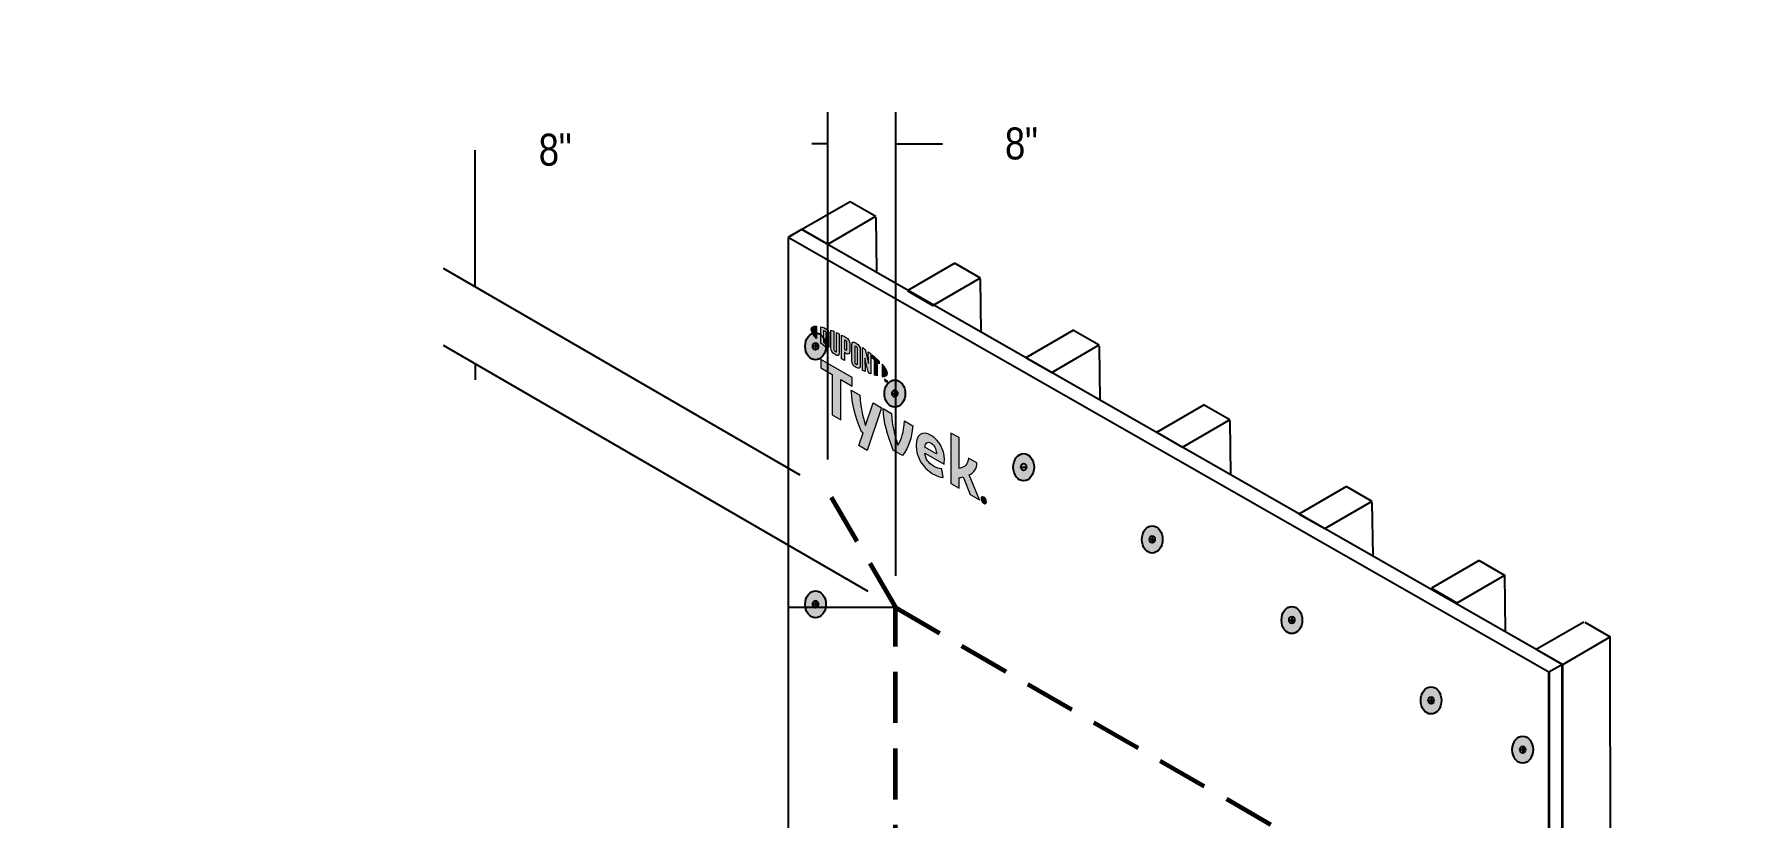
# Model space of a CAD drawing. Header units: inches. Extents: x -17.6 to 82.3, y -15.1 to 23.2.
# Drawn here: x -4.61 to 3.72, y 2.09 to 5.93 of the extents above; entities that cross this region are included whole.
import ezdxf

# ---------------------------------------------------------------- set-up
doc = ezdxf.new("R2010")
doc.units = ezdxf.units.IN
doc.header["$MEASUREMENT"] = 0
doc.linetypes.add('AI-Linetype-4', pattern=[0.375, 0.25, -0.125])
doc.linetypes.add('AI-Linetype-6', pattern=[0.375, 0.25, -0.125])
for name, color, linetype, lineweight in [('.ATI-TEXT', 7, 'Continuous', 0), ('G-ANNO-TTLB', 7, 'Continuous', 0), ('TYVEK', 7, 'Continuous', 0), ('X-REF - TRACED', 7, 'Continuous', 0)]:
    doc.layers.add(name, color=color, linetype=linetype, lineweight=lineweight)

# ---------------------------------------------------------------- blocks, each defined once
blk = doc.blocks.new('Block_77')
at = {"layer": 'X-REF - TRACED', "true_color": 0x848484, "transparency": 33554687}
h = blk.add_hatch(color=252, dxfattribs=at)
h.dxf.hatch_style = 2
edge = h.paths.add_edge_path()
edge.add_spline(control_points=[(-0.799, 4.4862), (-0.799, 4.4752), (-0.7897, 4.4595), (-0.7735, 4.4413), (-0.7735, 4.4413), (-0.7735, 4.5014), (-0.7735, 4.5014), (-0.7897, 4.502), (-0.799, 4.4971), (-0.799, 4.4862)], knot_values=[0, 0, 0, 0, 1, 1, 1, 2, 2, 2, 3, 3, 3, 3], degree=3, periodic=0)
h = blk.add_hatch(color=252, dxfattribs=at)
h.dxf.hatch_style = 2
edge = h.paths.add_edge_path()
edge.add_spline(control_points=[(-0.7247, 4.4188), (-0.7247, 4.4142), (-0.7271, 4.414), (-0.73, 4.4157), (-0.7322, 4.417), (-0.7357, 4.4199), (-0.7385, 4.4224), (-0.7385, 4.4224), (-0.7385, 4.4798), (-0.7385, 4.4798), (-0.7357, 4.479), (-0.7322, 4.478), (-0.73, 4.4767), (-0.7271, 4.475), (-0.7247, 4.4721), (-0.7247, 4.4675), (-0.7247, 4.4675), (-0.7247, 4.4188), (-0.7247, 4.4188)], knot_values=[0, 0, 0, 0, 1, 1, 1, 2, 2, 2, 3, 3, 3, 4, 4, 4, 5, 5, 5, 6, 6, 6, 6], degree=3, periodic=0)
edge = h.paths.add_edge_path()
edge.add_spline(control_points=[(-0.7281, 4.4906), (-0.7326, 4.4932), (-0.7392, 4.4955), (-0.751, 4.4981), (-0.751, 4.4981), (-0.751, 4.4185), (-0.751, 4.4185), (-0.7406, 4.4089), (-0.7326, 4.4022), (-0.7281, 4.3996), (-0.7176, 4.3935), (-0.7117, 4.3975), (-0.7117, 4.4092), (-0.7117, 4.4092), (-0.7117, 4.4621), (-0.7117, 4.4621), (-0.7117, 4.4738), (-0.7176, 4.4846), (-0.7281, 4.4906)], knot_values=[0, 0, 0, 0, 1, 1, 1, 2, 2, 2, 3, 3, 3, 4, 4, 4, 5, 5, 5, 6, 6, 6, 6], degree=3, periodic=0)
h = blk.add_hatch(color=252, dxfattribs=at)
h.dxf.hatch_style = 2
edge = h.paths.add_edge_path()
edge.add_spline(control_points=[(-0.6753, 4.3809), (-0.6753, 4.3763), (-0.6767, 4.3742), (-0.6817, 4.3778), (-0.6866, 4.3813), (-0.6879, 4.3845), (-0.6879, 4.3899), (-0.6879, 4.3899), (-0.6879, 4.4765), (-0.6879, 4.4765), (-0.6912, 4.478), (-0.6985, 4.481), (-0.7016, 4.4823), (-0.7016, 4.4823), (-0.7016, 4.3948), (-0.7016, 4.3948), (-0.7016, 4.3808), (-0.6957, 4.3719), (-0.6817, 4.362), (-0.6689, 4.3529), (-0.661, 4.3558), (-0.661, 4.3713), (-0.661, 4.3713), (-0.661, 4.4638), (-0.661, 4.4638), (-0.6637, 4.4652), (-0.6725, 4.4694), (-0.6753, 4.4707), (-0.6753, 4.4707), (-0.6753, 4.3809), (-0.6753, 4.3809)], knot_values=[0, 0, 0, 0, 1, 1, 1, 2, 2, 2, 3, 3, 3, 4, 4, 4, 5, 5, 5, 6, 6, 6, 7, 7, 7, 8, 8, 8, 9, 9, 9, 10, 10, 10, 10], degree=3, periodic=0)
h = blk.add_hatch(color=252, dxfattribs=at)
h.dxf.hatch_style = 2
edge = h.paths.add_edge_path()
edge.add_spline(control_points=[(-0.6232, 4.3889), (-0.6232, 4.3839), (-0.6248, 4.3822), (-0.6306, 4.3856), (-0.6306, 4.3856), (-0.6356, 4.3885), (-0.6356, 4.3885), (-0.6356, 4.3885), (-0.6356, 4.4344), (-0.6356, 4.4344), (-0.6334, 4.4333), (-0.6322, 4.4326), (-0.6308, 4.4319), (-0.6246, 4.4282), (-0.6232, 4.4247), (-0.6232, 4.4196), (-0.6232, 4.4196), (-0.6232, 4.3889), (-0.6232, 4.3889)], knot_values=[0, 0, 0, 0, 1, 1, 1, 2, 2, 2, 3, 3, 3, 4, 4, 4, 5, 5, 5, 6, 6, 6, 6], degree=3, periodic=0)
edge = h.paths.add_edge_path()
edge.add_spline(control_points=[(-0.63, 4.4476), (-0.6325, 4.4491), (-0.6415, 4.4539), (-0.6499, 4.4582), (-0.6499, 4.4582), (-0.6499, 4.3417), (-0.6499, 4.3417), (-0.647, 4.3399), (-0.6396, 4.3351), (-0.6356, 4.3327), (-0.6356, 4.3327), (-0.6356, 4.3723), (-0.6356, 4.3723), (-0.6356, 4.3723), (-0.63, 4.369), (-0.63, 4.369), (-0.615, 4.3605), (-0.6088, 4.3646), (-0.6088, 4.3794), (-0.6088, 4.3794), (-0.6088, 4.4137), (-0.6088, 4.4137), (-0.6088, 4.4282), (-0.6158, 4.4394), (-0.63, 4.4476)], knot_values=[0, 0, 0, 0, 1, 1, 1, 2, 2, 2, 3, 3, 3, 4, 4, 4, 5, 5, 5, 6, 6, 6, 7, 7, 7, 8, 8, 8, 8], degree=3, periodic=0)
h = blk.add_hatch(color=252, dxfattribs=at)
h.dxf.hatch_style = 2
edge = h.paths.add_edge_path()
edge.add_spline(control_points=[(-0.5722, 4.3188), (-0.5722, 4.3142), (-0.5736, 4.3125), (-0.5786, 4.3153), (-0.5838, 4.3181), (-0.5852, 4.3215), (-0.5852, 4.3263), (-0.5852, 4.3263), (-0.5852, 4.3989), (-0.5852, 4.3989), (-0.5852, 4.4037), (-0.5838, 4.4055), (-0.5786, 4.4023), (-0.5736, 4.3993), (-0.5722, 4.396), (-0.5722, 4.3914), (-0.5722, 4.3914), (-0.5722, 4.3188), (-0.5722, 4.3188)], knot_values=[0, 0, 0, 0, 1, 1, 1, 2, 2, 2, 3, 3, 3, 4, 4, 4, 5, 5, 5, 6, 6, 6, 6], degree=3, periodic=0)
edge = h.paths.add_edge_path()
edge.add_spline(control_points=[(-0.5786, 4.4186), (-0.5919, 4.427), (-0.5997, 4.4249), (-0.5997, 4.4095), (-0.5997, 4.4095), (-0.5997, 4.3333), (-0.5997, 4.3333), (-0.5997, 4.3171), (-0.5926, 4.3063), (-0.5786, 4.2989), (-0.5649, 4.2917), (-0.5578, 4.2936), (-0.5578, 4.3108), (-0.5578, 4.3108), (-0.5578, 4.3835), (-0.5578, 4.3835), (-0.5578, 4.4), (-0.5643, 4.4095), (-0.5786, 4.4186)], knot_values=[0, 0, 0, 0, 1, 1, 1, 2, 2, 2, 3, 3, 3, 4, 4, 4, 5, 5, 5, 6, 6, 6, 6], degree=3, periodic=0)
h = blk.add_hatch(color=252, dxfattribs=at)
h.dxf.hatch_style = 2
edge = h.paths.add_edge_path()
edge.add_spline(control_points=[(-0.5182, 4.3188), (-0.5182, 4.3188), (-0.534, 4.3872), (-0.534, 4.3872), (-0.5383, 4.3903), (-0.5435, 4.394), (-0.5475, 4.3968), (-0.5475, 4.3968), (-0.5475, 4.2849), (-0.5475, 4.2849), (-0.5447, 4.2836), (-0.5375, 4.2804), (-0.5338, 4.2788), (-0.5338, 4.2788), (-0.5349, 4.3453), (-0.5349, 4.3453), (-0.5349, 4.3453), (-0.5182, 4.2723), (-0.5182, 4.2723), (-0.5146, 4.2709), (-0.5094, 4.269), (-0.506, 4.2677), (-0.506, 4.2677), (-0.506, 4.366), (-0.506, 4.366), (-0.5095, 4.3689), (-0.516, 4.3739), (-0.5192, 4.3762), (-0.5192, 4.3762), (-0.5182, 4.3188), (-0.5182, 4.3188)], knot_values=[0, 0, 0, 0, 1, 1, 1, 2, 2, 2, 3, 3, 3, 4, 4, 4, 5, 5, 5, 6, 6, 6, 7, 7, 7, 8, 8, 8, 9, 9, 9, 10, 10, 10, 10], degree=3, periodic=0)
h = blk.add_hatch(color=252, dxfattribs=at)
h.dxf.hatch_style = 2
edge = h.paths.add_edge_path()
edge.add_spline(control_points=[(-0.4989, 4.3447), (-0.4954, 4.342), (-0.4919, 4.3391), (-0.4885, 4.3363), (-0.4885, 4.3363), (-0.4885, 4.262), (-0.4885, 4.262), (-0.4854, 4.261), (-0.4796, 4.2594), (-0.4757, 4.2585), (-0.4757, 4.2585), (-0.4757, 4.3254), (-0.4757, 4.3254), (-0.472, 4.3222), (-0.4685, 4.3191), (-0.4653, 4.3162), (-0.4653, 4.3162), (-0.4653, 4.3305), (-0.4653, 4.3305), (-0.4754, 4.3404), (-0.4862, 4.3499), (-0.4989, 4.3603), (-0.4989, 4.3603), (-0.4989, 4.3447), (-0.4989, 4.3447)], knot_values=[0, 0, 0, 0, 1, 1, 1, 2, 2, 2, 3, 3, 3, 4, 4, 4, 5, 5, 5, 6, 6, 6, 7, 7, 7, 8, 8, 8, 8], degree=3, periodic=0)
h = blk.add_hatch(color=252, dxfattribs=at)
h.dxf.hatch_style = 2
edge = h.paths.add_edge_path()
edge.add_spline(control_points=[(-0.4244, 4.2699), (-0.4244, 4.2589), (-0.4337, 4.254), (-0.45, 4.2545), (-0.45, 4.2545), (-0.45, 4.3146), (-0.45, 4.3146), (-0.4337, 4.2964), (-0.4244, 4.2808), (-0.4244, 4.2699)], knot_values=[0, 0, 0, 0, 1, 1, 1, 2, 2, 2, 3, 3, 3, 3], degree=3, periodic=0)
h = blk.add_hatch(color=252, dxfattribs=at)
h.dxf.hatch_style = 2
edge = h.paths.add_edge_path()
edge.add_spline(control_points=[(-0.432, 4.2382), (-0.432, 4.2382), (-0.4304, 4.2373), (-0.4304, 4.2373), (-0.4304, 4.2373), (-0.4282, 4.2319), (-0.4282, 4.2319), (-0.4282, 4.2319), (-0.4259, 4.2347), (-0.4259, 4.2347), (-0.4259, 4.2347), (-0.4244, 4.2338), (-0.4244, 4.2338), (-0.4244, 4.2338), (-0.4244, 4.2251), (-0.4244, 4.2251), (-0.4244, 4.2251), (-0.4258, 4.2259), (-0.4258, 4.2259), (-0.4258, 4.2259), (-0.4258, 4.2321), (-0.4258, 4.2321), (-0.4258, 4.2321), (-0.4281, 4.2293), (-0.4281, 4.2293), (-0.4281, 4.2293), (-0.4283, 4.2294), (-0.4283, 4.2294), (-0.4283, 4.2294), (-0.4306, 4.2349), (-0.4306, 4.2349), (-0.4306, 4.2349), (-0.4306, 4.2287), (-0.4306, 4.2287), (-0.4306, 4.2287), (-0.432, 4.2295), (-0.432, 4.2295), (-0.432, 4.2295), (-0.432, 4.2382), (-0.432, 4.2382)], knot_values=[0, 0, 0, 0, 1, 1, 1, 2, 2, 2, 3, 3, 3, 4, 4, 4, 5, 5, 5, 6, 6, 6, 7, 7, 7, 8, 8, 8, 9, 9, 9, 10, 10, 10, 11, 11, 11, 12, 12, 12, 13, 13, 13, 13], degree=3, periodic=0)
edge = h.paths.add_edge_path()
edge.add_spline(control_points=[(-0.4374, 4.2398), (-0.4374, 4.2398), (-0.4397, 4.2411), (-0.4397, 4.2411), (-0.4397, 4.2411), (-0.4397, 4.2426), (-0.4397, 4.2426), (-0.4397, 4.2426), (-0.4336, 4.2391), (-0.4336, 4.2391), (-0.4336, 4.2391), (-0.4336, 4.2376), (-0.4336, 4.2376), (-0.4336, 4.2376), (-0.4359, 4.2389), (-0.4359, 4.2389), (-0.4359, 4.2389), (-0.4359, 4.2318), (-0.4359, 4.2318), (-0.4359, 4.2318), (-0.4374, 4.2326), (-0.4374, 4.2326), (-0.4374, 4.2326), (-0.4374, 4.2398), (-0.4374, 4.2398)], knot_values=[0, 0, 0, 0, 1, 1, 1, 2, 2, 2, 3, 3, 3, 4, 4, 4, 5, 5, 5, 6, 6, 6, 7, 7, 7, 8, 8, 8, 8], degree=3, periodic=0)
at = {"layer": 'X-REF - TRACED'}
for points, knots in [([(-0.799, 4.4862), (-0.799, 4.4752), (-0.7897, 4.4595), (-0.7735, 4.4413), (-0.7735, 4.4413), (-0.7735, 4.5014), (-0.7735, 4.5014), (-0.7897, 4.502), (-0.799, 4.4971), (-0.799, 4.4862)], [0, 0, 0, 0, 1, 1, 1, 2, 2, 2, 3, 3, 3, 3]), ([(-0.7281, 4.4906), (-0.7326, 4.4932), (-0.7392, 4.4955), (-0.751, 4.4981), (-0.751, 4.4981), (-0.751, 4.4185), (-0.751, 4.4185), (-0.7406, 4.4089), (-0.7326, 4.4022), (-0.7281, 4.3996), (-0.7176, 4.3935), (-0.7117, 4.3975), (-0.7117, 4.4092), (-0.7117, 4.4092), (-0.7117, 4.4621), (-0.7117, 4.4621), (-0.7117, 4.4738), (-0.7176, 4.4846), (-0.7281, 4.4906)], [0, 0, 0, 0, 1, 1, 1, 2, 2, 2, 3, 3, 3, 4, 4, 4, 5, 5, 5, 6, 6, 6, 6]), ([(-0.7247, 4.4188), (-0.7247, 4.4142), (-0.7271, 4.414), (-0.73, 4.4157), (-0.7322, 4.417), (-0.7357, 4.4199), (-0.7385, 4.4224), (-0.7385, 4.4224), (-0.7385, 4.4798), (-0.7385, 4.4798), (-0.7357, 4.479), (-0.7322, 4.478), (-0.73, 4.4767), (-0.7271, 4.475), (-0.7247, 4.4721), (-0.7247, 4.4675), (-0.7247, 4.4675), (-0.7247, 4.4188), (-0.7247, 4.4188)], [0, 0, 0, 0, 1, 1, 1, 2, 2, 2, 3, 3, 3, 4, 4, 4, 5, 5, 5, 6, 6, 6, 6]), ([(-0.6753, 4.3809), (-0.6753, 4.3763), (-0.6767, 4.3742), (-0.6817, 4.3778), (-0.6866, 4.3813), (-0.6879, 4.3845), (-0.6879, 4.3899), (-0.6879, 4.3899), (-0.6879, 4.4765), (-0.6879, 4.4765), (-0.6912, 4.478), (-0.6985, 4.481), (-0.7016, 4.4823), (-0.7016, 4.4823), (-0.7016, 4.3948), (-0.7016, 4.3948), (-0.7016, 4.3808), (-0.6957, 4.3719), (-0.6817, 4.362), (-0.6689, 4.3529), (-0.661, 4.3558), (-0.661, 4.3713), (-0.661, 4.3713), (-0.661, 4.4638), (-0.661, 4.4638), (-0.6637, 4.4652), (-0.6725, 4.4694), (-0.6753, 4.4707), (-0.6753, 4.4707), (-0.6753, 4.3809), (-0.6753, 4.3809)], [0, 0, 0, 0, 1, 1, 1, 2, 2, 2, 3, 3, 3, 4, 4, 4, 5, 5, 5, 6, 6, 6, 7, 7, 7, 8, 8, 8, 9, 9, 9, 10, 10, 10, 10]), ([(-0.63, 4.4476), (-0.6325, 4.4491), (-0.6415, 4.4539), (-0.6499, 4.4582), (-0.6499, 4.4582), (-0.6499, 4.3417), (-0.6499, 4.3417), (-0.647, 4.3399), (-0.6396, 4.3351), (-0.6356, 4.3327), (-0.6356, 4.3327), (-0.6356, 4.3723), (-0.6356, 4.3723), (-0.6356, 4.3723), (-0.63, 4.369), (-0.63, 4.369), (-0.615, 4.3605), (-0.6088, 4.3646), (-0.6088, 4.3794), (-0.6088, 4.3794), (-0.6088, 4.4137), (-0.6088, 4.4137), (-0.6088, 4.4282), (-0.6158, 4.4394), (-0.63, 4.4476)], [0, 0, 0, 0, 1, 1, 1, 2, 2, 2, 3, 3, 3, 4, 4, 4, 5, 5, 5, 6, 6, 6, 7, 7, 7, 8, 8, 8, 8]), ([(-0.6232, 4.3889), (-0.6232, 4.3839), (-0.6248, 4.3822), (-0.6306, 4.3856), (-0.6306, 4.3856), (-0.6356, 4.3885), (-0.6356, 4.3885), (-0.6356, 4.3885), (-0.6356, 4.4344), (-0.6356, 4.4344), (-0.6334, 4.4333), (-0.6322, 4.4326), (-0.6308, 4.4319), (-0.6246, 4.4282), (-0.6232, 4.4247), (-0.6232, 4.4196), (-0.6232, 4.4196), (-0.6232, 4.3889), (-0.6232, 4.3889)], [0, 0, 0, 0, 1, 1, 1, 2, 2, 2, 3, 3, 3, 4, 4, 4, 5, 5, 5, 6, 6, 6, 6]), ([(-0.5786, 4.4186), (-0.5919, 4.427), (-0.5997, 4.4249), (-0.5997, 4.4095), (-0.5997, 4.4095), (-0.5997, 4.3333), (-0.5997, 4.3333), (-0.5997, 4.3171), (-0.5926, 4.3063), (-0.5786, 4.2989), (-0.5649, 4.2917), (-0.5578, 4.2936), (-0.5578, 4.3108), (-0.5578, 4.3108), (-0.5578, 4.3835), (-0.5578, 4.3835), (-0.5578, 4.4), (-0.5643, 4.4095), (-0.5786, 4.4186)], [0, 0, 0, 0, 1, 1, 1, 2, 2, 2, 3, 3, 3, 4, 4, 4, 5, 5, 5, 6, 6, 6, 6]), ([(-0.5722, 4.3188), (-0.5722, 4.3142), (-0.5736, 4.3125), (-0.5786, 4.3153), (-0.5838, 4.3181), (-0.5852, 4.3215), (-0.5852, 4.3263), (-0.5852, 4.3263), (-0.5852, 4.3989), (-0.5852, 4.3989), (-0.5852, 4.4037), (-0.5838, 4.4055), (-0.5786, 4.4023), (-0.5736, 4.3993), (-0.5722, 4.396), (-0.5722, 4.3914), (-0.5722, 4.3914), (-0.5722, 4.3188), (-0.5722, 4.3188)], [0, 0, 0, 0, 1, 1, 1, 2, 2, 2, 3, 3, 3, 4, 4, 4, 5, 5, 5, 6, 6, 6, 6]), ([(-0.5182, 4.3188), (-0.5182, 4.3188), (-0.534, 4.3872), (-0.534, 4.3872), (-0.5383, 4.3903), (-0.5435, 4.394), (-0.5475, 4.3968), (-0.5475, 4.3968), (-0.5475, 4.2849), (-0.5475, 4.2849), (-0.5447, 4.2836), (-0.5375, 4.2804), (-0.5338, 4.2788), (-0.5338, 4.2788), (-0.5349, 4.3453), (-0.5349, 4.3453), (-0.5349, 4.3453), (-0.5182, 4.2723), (-0.5182, 4.2723), (-0.5146, 4.2709), (-0.5094, 4.269), (-0.506, 4.2677), (-0.506, 4.2677), (-0.506, 4.366), (-0.506, 4.366), (-0.5095, 4.3689), (-0.516, 4.3739), (-0.5192, 4.3762), (-0.5192, 4.3762), (-0.5182, 4.3188), (-0.5182, 4.3188)], [0, 0, 0, 0, 1, 1, 1, 2, 2, 2, 3, 3, 3, 4, 4, 4, 5, 5, 5, 6, 6, 6, 7, 7, 7, 8, 8, 8, 9, 9, 9, 10, 10, 10, 10]), ([(-0.4989, 4.3447), (-0.4954, 4.342), (-0.4919, 4.3391), (-0.4885, 4.3363), (-0.4885, 4.3363), (-0.4885, 4.262), (-0.4885, 4.262), (-0.4854, 4.261), (-0.4796, 4.2594), (-0.4757, 4.2585), (-0.4757, 4.2585), (-0.4757, 4.3254), (-0.4757, 4.3254), (-0.472, 4.3222), (-0.4685, 4.3191), (-0.4653, 4.3162), (-0.4653, 4.3162), (-0.4653, 4.3305), (-0.4653, 4.3305), (-0.4754, 4.3404), (-0.4862, 4.3499), (-0.4989, 4.3603), (-0.4989, 4.3603), (-0.4989, 4.3447), (-0.4989, 4.3447)], [0, 0, 0, 0, 1, 1, 1, 2, 2, 2, 3, 3, 3, 4, 4, 4, 5, 5, 5, 6, 6, 6, 7, 7, 7, 8, 8, 8, 8]), ([(-0.4244, 4.2699), (-0.4244, 4.2589), (-0.4337, 4.254), (-0.45, 4.2545), (-0.45, 4.2545), (-0.45, 4.3146), (-0.45, 4.3146), (-0.4337, 4.2964), (-0.4244, 4.2808), (-0.4244, 4.2699)], [0, 0, 0, 0, 1, 1, 1, 2, 2, 2, 3, 3, 3, 3]), ([(-0.4374, 4.2398), (-0.4374, 4.2398), (-0.4397, 4.2411), (-0.4397, 4.2411), (-0.4397, 4.2411), (-0.4397, 4.2426), (-0.4397, 4.2426), (-0.4397, 4.2426), (-0.4336, 4.2391), (-0.4336, 4.2391), (-0.4336, 4.2391), (-0.4336, 4.2376), (-0.4336, 4.2376), (-0.4336, 4.2376), (-0.4359, 4.2389), (-0.4359, 4.2389), (-0.4359, 4.2389), (-0.4359, 4.2318), (-0.4359, 4.2318), (-0.4359, 4.2318), (-0.4374, 4.2326), (-0.4374, 4.2326), (-0.4374, 4.2326), (-0.4374, 4.2398), (-0.4374, 4.2398)], [0, 0, 0, 0, 1, 1, 1, 2, 2, 2, 3, 3, 3, 4, 4, 4, 5, 5, 5, 6, 6, 6, 7, 7, 7, 8, 8, 8, 8]), ([(-0.432, 4.2382), (-0.432, 4.2382), (-0.4304, 4.2373), (-0.4304, 4.2373), (-0.4304, 4.2373), (-0.4282, 4.2319), (-0.4282, 4.2319), (-0.4282, 4.2319), (-0.4259, 4.2347), (-0.4259, 4.2347), (-0.4259, 4.2347), (-0.4244, 4.2338), (-0.4244, 4.2338), (-0.4244, 4.2338), (-0.4244, 4.2251), (-0.4244, 4.2251), (-0.4244, 4.2251), (-0.4258, 4.2259), (-0.4258, 4.2259), (-0.4258, 4.2259), (-0.4258, 4.2321), (-0.4258, 4.2321), (-0.4258, 4.2321), (-0.4281, 4.2293), (-0.4281, 4.2293), (-0.4281, 4.2293), (-0.4283, 4.2294), (-0.4283, 4.2294), (-0.4283, 4.2294), (-0.4306, 4.2349), (-0.4306, 4.2349), (-0.4306, 4.2349), (-0.4306, 4.2287), (-0.4306, 4.2287), (-0.4306, 4.2287), (-0.432, 4.2295), (-0.432, 4.2295), (-0.432, 4.2295), (-0.432, 4.2382), (-0.432, 4.2382)], [0, 0, 0, 0, 1, 1, 1, 2, 2, 2, 3, 3, 3, 4, 4, 4, 5, 5, 5, 6, 6, 6, 7, 7, 7, 8, 8, 8, 9, 9, 9, 10, 10, 10, 11, 11, 11, 12, 12, 12, 13, 13, 13, 13])]:
    blk.add_open_spline(points, degree=3, knots=knots, dxfattribs=at)
blk = doc.blocks.new('Block_81')
at = {"layer": 'X-REF - TRACED', "true_color": 0x848484, "transparency": 33554687}
h = blk.add_hatch(color=252, dxfattribs=at)
h.dxf.hatch_style = 2
h.paths.add_polyline_path([(-0.5972, 4.2497), (-0.751, 4.3385), (-0.751, 4.2967), (-0.6955, 4.2647), (-0.6955, 4.0668), (-0.6528, 4.0421), (-0.6528, 4.24), (-0.5972, 4.2079)])
h = blk.add_hatch(color=252, dxfattribs=at)
h.dxf.hatch_style = 2
edge = h.paths.add_edge_path()
edge.add_spline(control_points=[(-0.3416, 4.0374), (-0.3443, 3.9804), (-0.3556, 3.9473), (-0.3732, 3.9188), (-0.3902, 3.9673), (-0.4013, 4.0134), (-0.4046, 4.0738), (-0.4046, 4.0738), (-0.4461, 4.0978), (-0.4461, 4.0978), (-0.4416, 4.0264), (-0.4282, 3.9744), (-0.3959, 3.8939), (-0.3959, 3.8939), (-0.3502, 3.8675), (-0.3502, 3.8675), (-0.3192, 3.9115), (-0.3063, 3.9483), (-0.3004, 4.0136), (-0.3004, 4.0136), (-0.3416, 4.0374), (-0.3416, 4.0374)], knot_values=[0, 0, 0, 0, 1, 1, 1, 2, 2, 2, 3, 3, 3, 4, 4, 4, 5, 5, 5, 6, 6, 6, 7, 7, 7, 7], degree=3, periodic=0)
h = blk.add_hatch(color=252, dxfattribs=at)
h.dxf.hatch_style = 2
edge = h.paths.add_edge_path()
edge.add_spline(control_points=[(-0.2415, 3.9088), (-0.2415, 3.9088), (-0.1848, 3.876), (-0.1848, 3.876), (-0.1848, 3.876), (-0.1848, 3.8802), (-0.1848, 3.8802), (-0.1848, 3.8993), (-0.1938, 3.9185), (-0.2102, 3.928), (-0.2275, 3.938), (-0.2389, 3.9305), (-0.2415, 3.9088)], knot_values=[0, 0, 0, 0, 1, 1, 1, 2, 2, 2, 3, 3, 3, 4, 4, 4, 4], degree=3, periodic=0)
edge = h.paths.add_edge_path()
edge.add_spline(control_points=[(-0.1511, 3.76), (-0.1642, 3.7608), (-0.1836, 3.7672), (-0.2033, 3.7786), (-0.2514, 3.8063), (-0.2842, 3.8602), (-0.2842, 3.917), (-0.2842, 3.9715), (-0.2541, 3.991), (-0.2102, 3.9657), (-0.1711, 3.9431), (-0.1454, 3.8964), (-0.1454, 3.8505), (-0.1454, 3.8403), (-0.146, 3.8317), (-0.1466, 3.8252), (-0.1466, 3.8252), (-0.2409, 3.8797), (-0.2409, 3.8797), (-0.2371, 3.8501), (-0.223, 3.8296), (-0.1991, 3.8159), (-0.1845, 3.8074), (-0.1705, 3.8031), (-0.1576, 3.8018), (-0.1576, 3.8018), (-0.1511, 3.76), (-0.1511, 3.76)], knot_values=[0, 0, 0, 0, 1, 1, 1, 2, 2, 2, 3, 3, 3, 4, 4, 4, 5, 5, 5, 6, 6, 6, 7, 7, 7, 8, 8, 8, 9, 9, 9, 9], degree=3, periodic=0)
h = blk.add_hatch(color=252, dxfattribs=at)
h.dxf.hatch_style = 2
edge = h.paths.add_edge_path()
edge.add_spline(control_points=[(-0.0233, 3.7722), (-0.0233, 3.7722), (0.0263, 3.6501), (0.0263, 3.6501), (0.0263, 3.6501), (-0.0185, 3.6759), (-0.0185, 3.6759), (-0.0185, 3.6759), (-0.0528, 3.7625), (-0.0528, 3.7625), (-0.0591, 3.761), (-0.0657, 3.7597), (-0.0728, 3.7587), (-0.0728, 3.7587), (-0.0728, 3.7073), (-0.0728, 3.7073), (-0.0728, 3.7073), (-0.114, 3.7311), (-0.114, 3.7311), (-0.114, 3.7311), (-0.114, 3.9766), (-0.114, 3.9766), (-0.114, 3.9766), (-0.0728, 3.9552), (-0.0728, 3.9552), (-0.0728, 3.9552), (-0.0728, 3.8042), (-0.0728, 3.8042), (-0.0448, 3.8089), (-0.031, 3.8249), (-0.0262, 3.8554), (-0.0262, 3.8554), (0.0147, 3.8317), (0.0147, 3.8317), (0.0138, 3.8028), (0.0006, 3.784), (-0.0233, 3.7722)], knot_values=[0, 0, 0, 0, 1, 1, 1, 2, 2, 2, 3, 3, 3, 4, 4, 4, 5, 5, 5, 6, 6, 6, 7, 7, 7, 8, 8, 8, 9, 9, 9, 10, 10, 10, 11, 11, 11, 12, 12, 12, 12], degree=3, periodic=0)
at = {"layer": 'X-REF - TRACED'}
blk.add_lwpolyline([(-0.5972, 4.2497), (-0.751, 4.3385), (-0.751, 4.2967), (-0.6955, 4.2647), (-0.6955, 4.0668), (-0.6528, 4.0421), (-0.6528, 4.24), (-0.5972, 4.2079)], close=True, dxfattribs=at)
for points, knots in [([(-0.3416, 4.0374), (-0.3443, 3.9804), (-0.3556, 3.9473), (-0.3732, 3.9188), (-0.3902, 3.9673), (-0.4013, 4.0134), (-0.4046, 4.0738), (-0.4046, 4.0738), (-0.4461, 4.0978), (-0.4461, 4.0978), (-0.4416, 4.0264), (-0.4282, 3.9744), (-0.3959, 3.8939), (-0.3959, 3.8939), (-0.3502, 3.8675), (-0.3502, 3.8675), (-0.3192, 3.9115), (-0.3063, 3.9483), (-0.3004, 4.0136), (-0.3004, 4.0136), (-0.3416, 4.0374), (-0.3416, 4.0374)], [0, 0, 0, 0, 1, 1, 1, 2, 2, 2, 3, 3, 3, 4, 4, 4, 5, 5, 5, 6, 6, 6, 7, 7, 7, 7]), ([(-0.1511, 3.76), (-0.1642, 3.7608), (-0.1836, 3.7672), (-0.2033, 3.7786), (-0.2514, 3.8063), (-0.2842, 3.8602), (-0.2842, 3.917), (-0.2842, 3.9715), (-0.2541, 3.991), (-0.2102, 3.9657), (-0.1711, 3.9431), (-0.1454, 3.8964), (-0.1454, 3.8505), (-0.1454, 3.8403), (-0.146, 3.8317), (-0.1466, 3.8252), (-0.1466, 3.8252), (-0.2409, 3.8797), (-0.2409, 3.8797), (-0.2371, 3.8501), (-0.223, 3.8296), (-0.1991, 3.8159), (-0.1845, 3.8074), (-0.1705, 3.8031), (-0.1576, 3.8018), (-0.1576, 3.8018), (-0.1511, 3.76), (-0.1511, 3.76)], [0, 0, 0, 0, 1, 1, 1, 2, 2, 2, 3, 3, 3, 4, 4, 4, 5, 5, 5, 6, 6, 6, 7, 7, 7, 8, 8, 8, 9, 9, 9, 9]), ([(-0.2415, 3.9088), (-0.2415, 3.9088), (-0.1848, 3.876), (-0.1848, 3.876), (-0.1848, 3.876), (-0.1848, 3.8802), (-0.1848, 3.8802), (-0.1848, 3.8993), (-0.1938, 3.9185), (-0.2102, 3.928), (-0.2275, 3.938), (-0.2389, 3.9305), (-0.2415, 3.9088)], [0, 0, 0, 0, 1, 1, 1, 2, 2, 2, 3, 3, 3, 4, 4, 4, 4]), ([(-0.0233, 3.7722), (-0.0233, 3.7722), (0.0263, 3.6501), (0.0263, 3.6501), (0.0263, 3.6501), (-0.0185, 3.6759), (-0.0185, 3.6759), (-0.0185, 3.6759), (-0.0528, 3.7625), (-0.0528, 3.7625), (-0.0591, 3.761), (-0.0657, 3.7597), (-0.0728, 3.7587), (-0.0728, 3.7587), (-0.0728, 3.7073), (-0.0728, 3.7073), (-0.0728, 3.7073), (-0.114, 3.7311), (-0.114, 3.7311), (-0.114, 3.7311), (-0.114, 3.9766), (-0.114, 3.9766), (-0.114, 3.9766), (-0.0728, 3.9552), (-0.0728, 3.9552), (-0.0728, 3.9552), (-0.0728, 3.8042), (-0.0728, 3.8042), (-0.0448, 3.8089), (-0.031, 3.8249), (-0.0262, 3.8554), (-0.0262, 3.8554), (0.0147, 3.8317), (0.0147, 3.8317), (0.0138, 3.8028), (0.0006, 3.784), (-0.0233, 3.7722)], [0, 0, 0, 0, 1, 1, 1, 2, 2, 2, 3, 3, 3, 4, 4, 4, 5, 5, 5, 6, 6, 6, 7, 7, 7, 8, 8, 8, 9, 9, 9, 10, 10, 10, 11, 11, 11, 12, 12, 12, 12])]:
    blk.add_open_spline(points, degree=3, knots=knots, dxfattribs=at)
blk = doc.blocks.new('Block_80')
at = {"layer": 'X-REF - TRACED', "true_color": 0x848484, "transparency": 33554687}
h = blk.add_hatch(color=252, dxfattribs=at)
h.dxf.hatch_style = 2
edge = h.paths.add_edge_path()
edge.add_spline(control_points=[(-0.4946, 4.1258), (-0.4946, 4.1258), (-0.5316, 4.0155), (-0.5316, 4.0155), (-0.5473, 4.0616), (-0.5576, 4.1062), (-0.5607, 4.1639), (-0.5607, 4.1639), (-0.6022, 4.1879), (-0.6022, 4.1879), (-0.5977, 4.1165), (-0.5843, 4.0646), (-0.552, 3.984), (-0.552, 3.984), (-0.5437, 3.9792), (-0.5437, 3.9792), (-0.5437, 3.9792), (-0.5649, 3.9162), (-0.5649, 3.9162), (-0.5649, 3.9162), (-0.5237, 3.8924), (-0.5237, 3.8924), (-0.5237, 3.8924), (-0.4534, 4.102), (-0.4534, 4.102), (-0.4534, 4.102), (-0.4946, 4.1258), (-0.4946, 4.1258)], knot_values=[0, 0, 0, 0, 1, 1, 1, 2, 2, 2, 3, 3, 3, 4, 4, 4, 5, 5, 5, 6, 6, 6, 7, 7, 7, 8, 8, 8, 9, 9, 9, 9], degree=3, periodic=0)
at = {"layer": 'X-REF - TRACED'}
blk.add_open_spline([(-0.4946, 4.1258), (-0.4946, 4.1258), (-0.5316, 4.0155), (-0.5316, 4.0155), (-0.5473, 4.0616), (-0.5576, 4.1062), (-0.5607, 4.1639), (-0.5607, 4.1639), (-0.6022, 4.1879), (-0.6022, 4.1879), (-0.5977, 4.1165), (-0.5843, 4.0646), (-0.552, 3.984), (-0.552, 3.984), (-0.5437, 3.9792), (-0.5437, 3.9792), (-0.5437, 3.9792), (-0.5649, 3.9162), (-0.5649, 3.9162), (-0.5649, 3.9162), (-0.5237, 3.8924), (-0.5237, 3.8924), (-0.5237, 3.8924), (-0.4534, 4.102), (-0.4534, 4.102), (-0.4534, 4.102), (-0.4946, 4.1258), (-0.4946, 4.1258)], degree=3, knots=[0, 0, 0, 0, 1, 1, 1, 2, 2, 2, 3, 3, 3, 4, 4, 4, 5, 5, 5, 6, 6, 6, 7, 7, 7, 8, 8, 8, 9, 9, 9, 9], dxfattribs=at)
blk.add_blockref('Block_81', (0, 0), dxfattribs=at)
blk = doc.blocks.new('Block_82')
at = {"layer": 'X-REF - TRACED', "true_color": 0x848484, "transparency": 33554687}
h = blk.add_hatch(color=252, dxfattribs=at)
h.dxf.hatch_style = 2
edge = h.paths.add_edge_path()
edge.add_spline(control_points=[(0.0461, 3.6548), (0.0461, 3.6548), (0.0461, 3.6503), (0.0461, 3.6503), (0.0461, 3.6503), (0.0478, 3.6493), (0.0478, 3.6493), (0.0495, 3.6484), (0.0503, 3.6484), (0.0503, 3.6501), (0.0503, 3.6518), (0.0495, 3.6529), (0.0478, 3.6538), (0.0478, 3.6538), (0.0461, 3.6548), (0.0461, 3.6548)], knot_values=[0, 0, 0, 0, 1, 1, 1, 2, 2, 2, 3, 3, 3, 4, 4, 4, 5, 5, 5, 5], degree=3, periodic=0)
edge = h.paths.add_edge_path()
edge.add_spline(control_points=[(0.0432, 3.6593), (0.0432, 3.6593), (0.0478, 3.6567), (0.0478, 3.6567), (0.0514, 3.6546), (0.0532, 3.6516), (0.0532, 3.6485), (0.0532, 3.6463), (0.0523, 3.6452), (0.0506, 3.6455), (0.0514, 3.643), (0.0526, 3.6404), (0.0541, 3.6375), (0.0541, 3.6375), (0.0506, 3.6396), (0.0506, 3.6396), (0.0493, 3.6421), (0.0484, 3.6444), (0.0476, 3.6466), (0.0476, 3.6466), (0.0461, 3.6475), (0.0461, 3.6475), (0.0461, 3.6475), (0.0461, 3.6422), (0.0461, 3.6422), (0.0461, 3.6422), (0.0432, 3.6439), (0.0432, 3.6439), (0.0432, 3.6439), (0.0432, 3.6593), (0.0432, 3.6593)], knot_values=[0, 0, 0, 0, 1, 1, 1, 2, 2, 2, 3, 3, 3, 4, 4, 4, 5, 5, 5, 6, 6, 6, 7, 7, 7, 8, 8, 8, 9, 9, 9, 10, 10, 10, 10], degree=3, periodic=0)
edge = h.paths.add_edge_path()
edge.add_spline(control_points=[(0.048, 3.6606), (0.0415, 3.6643), (0.0378, 3.6622), (0.0378, 3.6544), (0.0378, 3.6467), (0.0415, 3.6403), (0.048, 3.6365), (0.0544, 3.6328), (0.0582, 3.6349), (0.0582, 3.6426), (0.0582, 3.6504), (0.0544, 3.6568), (0.048, 3.6606)], knot_values=[0, 0, 0, 0, 1, 1, 1, 2, 2, 2, 3, 3, 3, 4, 4, 4, 4], degree=3, periodic=0)
edge = h.paths.add_edge_path()
edge.add_spline(control_points=[(0.048, 3.6637), (0.056, 3.659), (0.0613, 3.6501), (0.0613, 3.6409), (0.0613, 3.6316), (0.0559, 3.6289), (0.048, 3.6335), (0.0399, 3.6382), (0.0347, 3.647), (0.0347, 3.6562), (0.0347, 3.6655), (0.0399, 3.6683), (0.048, 3.6637)], knot_values=[0, 0, 0, 0, 1, 1, 1, 2, 2, 2, 3, 3, 3, 4, 4, 4, 4], degree=3, periodic=0)
at = {"layer": 'X-REF - TRACED'}
for points, knots in [([(0.048, 3.6637), (0.056, 3.659), (0.0613, 3.6501), (0.0613, 3.6409), (0.0613, 3.6316), (0.0559, 3.6289), (0.048, 3.6335), (0.0399, 3.6382), (0.0347, 3.647), (0.0347, 3.6562), (0.0347, 3.6655), (0.0399, 3.6683), (0.048, 3.6637)], [0, 0, 0, 0, 1, 1, 1, 2, 2, 2, 3, 3, 3, 4, 4, 4, 4]), ([(0.048, 3.6606), (0.0415, 3.6643), (0.0378, 3.6622), (0.0378, 3.6544), (0.0378, 3.6467), (0.0415, 3.6403), (0.048, 3.6365), (0.0544, 3.6328), (0.0582, 3.6349), (0.0582, 3.6426), (0.0582, 3.6504), (0.0544, 3.6568), (0.048, 3.6606)], [0, 0, 0, 0, 1, 1, 1, 2, 2, 2, 3, 3, 3, 4, 4, 4, 4]), ([(0.0432, 3.6593), (0.0432, 3.6593), (0.0478, 3.6567), (0.0478, 3.6567), (0.0514, 3.6546), (0.0532, 3.6516), (0.0532, 3.6485), (0.0532, 3.6463), (0.0523, 3.6452), (0.0506, 3.6455), (0.0514, 3.643), (0.0526, 3.6404), (0.0541, 3.6375), (0.0541, 3.6375), (0.0506, 3.6396), (0.0506, 3.6396), (0.0493, 3.6421), (0.0484, 3.6444), (0.0476, 3.6466), (0.0476, 3.6466), (0.0461, 3.6475), (0.0461, 3.6475), (0.0461, 3.6475), (0.0461, 3.6422), (0.0461, 3.6422), (0.0461, 3.6422), (0.0432, 3.6439), (0.0432, 3.6439), (0.0432, 3.6439), (0.0432, 3.6593), (0.0432, 3.6593)], [0, 0, 0, 0, 1, 1, 1, 2, 2, 2, 3, 3, 3, 4, 4, 4, 5, 5, 5, 6, 6, 6, 7, 7, 7, 8, 8, 8, 9, 9, 9, 10, 10, 10, 10]), ([(0.0461, 3.6548), (0.0461, 3.6548), (0.0461, 3.6503), (0.0461, 3.6503), (0.0461, 3.6503), (0.0478, 3.6493), (0.0478, 3.6493), (0.0495, 3.6484), (0.0503, 3.6484), (0.0503, 3.6501), (0.0503, 3.6518), (0.0495, 3.6529), (0.0478, 3.6538), (0.0478, 3.6538), (0.0461, 3.6548), (0.0461, 3.6548)], [0, 0, 0, 0, 1, 1, 1, 2, 2, 2, 3, 3, 3, 4, 4, 4, 5, 5, 5, 5])]:
    blk.add_open_spline(points, degree=3, knots=knots, dxfattribs=at)
blk = doc.blocks.new('Block_79')
at = {"layer": 'X-REF - TRACED'}
for name in ['Block_80', 'Block_82']:
    blk.add_blockref(name, (0, 0), dxfattribs=at)
blk = doc.blocks.new('Block_78')
at = {"layer": 'X-REF - TRACED'}
blk.add_blockref('Block_79', (0, 0), dxfattribs=at)
blk = doc.blocks.new('Block_76')
at = {"layer": 'X-REF - TRACED'}
for name in ['Block_77', 'Block_78']:
    blk.add_blockref(name, (0, 0), dxfattribs=at)
blk = doc.blocks.new('Block_206')
at = {"layer": 'TYVEK', "color": 18, "lineweight": 25, "true_color": 0x000000}
for p, q in [((2.4776, 3.3527), (2.2439, 3.2177)), ((2.4776, 3.353), (2.6026, 3.2813)), ((2.3706, 3.1464), (2.6039, 3.2813)), ((2.6026, 3.2822), (2.6062, 3.0086)), ((2.2439, 3.2177), (2.3689, 3.1461))]:
    blk.add_line(p, q, dxfattribs=at)
blk = doc.blocks.new('Block_211')
at = {"layer": 'TYVEK', "color": 1, "lineweight": 25, "true_color": 0xff0000}
for p, q in [((-2.4471, 4.6931), (-2.4471, 5.3643)), ((-0.8523, 3.7706), (-2.6033, 4.7835)), ((-0.5192, 3.2007), (-2.6033, 4.4063)), ((-2.4471, 4.3159), (-2.4471, 4.2378))]:
    blk.add_line(p, q, dxfattribs=at)
at = {"layer": 'TYVEK', "insert": (-2.1343, 5.2855), "char_height": 0.2, "attachment_point": 7, "rotation": 0.99986}
blk.add_mtext('\\C1;\\c255;\\FArial Narrow|b0|i0|c1;\\H0.156250;\\W1.000002;8"', dxfattribs=at)
blk = doc.blocks.new('Block_212')
at = {"layer": 'TYVEK', "color": 1, "lineweight": 25, "true_color": 0xff0000}
for p, q in [((-0.7171, 3.8486), (-0.7171, 5.5508)), ((-0.384, 3.2787), (-0.384, 5.5508)), ((-0.7171, 5.3946), (-0.7952, 5.3946)), ((-0.384, 5.3946), (-0.1539, 5.3946))]:
    blk.add_line(p, q, dxfattribs=at)
at = {"layer": 'TYVEK', "insert": (0.1528, 5.3158), "char_height": 0.2, "attachment_point": 7, "rotation": 0.99986}
blk.add_mtext('\\C1;\\c255;\\FArial Narrow|b0|i0|c1;\\H0.156250;\\W1.000002;8"', dxfattribs=at)
blk = doc.blocks.new('Block_337')
at = {"layer": 'TYVEK', "true_color": 0x003b71, "transparency": 33554687}
h = blk.add_hatch(color=156, dxfattribs=at)
h.dxf.hatch_style = 2
edge = h.paths.add_edge_path()
edge.add_ellipse((2.2424, 2.6672), major_axis=(0, 0.0664), ratio=0.766948, start_angle=0, end_angle=360)
at = {"layer": 'TYVEK', "color": 252, "lineweight": 25, "true_color": 0x848484}
for p, q in [((2.2289, 2.6676), (2.2559, 2.6676)), ((2.2424, 2.6848), (2.2424, 2.6505))]:
    blk.add_line(p, q, dxfattribs=at)
at = {"layer": 'TYVEK', "color": 18, "lineweight": 25, "true_color": 0x000000}
blk.add_ellipse((2.2424, 2.6672), major_axis=(0, 0.0664), ratio=0.766948, dxfattribs=at)
at = {"layer": 'TYVEK', "color": 252, "lineweight": 25, "true_color": 0x848484}
blk.add_ellipse((2.2424, 2.6676), major_axis=(0, 0.0171), ratio=0.788846, dxfattribs=at)

msp = doc.modelspace()

# ---------------------------------------------------------------- hatches: boundary and pattern name
at = {"layer": 'G-ANNO-TTLB', "true_color": 0xff00ff, "transparency": 33554687}
h = msp.add_hatch(color=6, dxfattribs=at)
edge = h.paths.add_edge_path()
edge.add_spline(control_points=[(24.6253, -11.0625), (24.6253, -11.0625), (-16.0625, -11.0625), (-16.0625, -11.0625), (-16.0625, -11.0625), (-16.0625, 23.0625), (-16.0625, 23.0625), (-16.0625, 23.0625), (24.6253, 23.0625), (24.6253, 23.0625), (24.6253, 23.0625), (24.6253, -11.0625), (24.6253, -11.0625)], knot_values=[0, 0, 0, 0, 1, 1, 1, 2, 2, 2, 3, 3, 3, 4, 4, 4, 4], degree=3, periodic=0)
edge = h.paths.add_edge_path()
edge.add_spline(control_points=[(-15.9375, 22.9375), (-15.9375, 22.9375), (-15.9375, -10.9375), (-15.9375, -10.9375), (-15.9375, -10.9375), (24.5003, -10.9375), (24.5003, -10.9375), (24.5003, -10.9375), (24.5003, 22.9375), (24.5003, 22.9375), (24.5003, 22.9375), (-15.9375, 22.9375), (-15.9375, 22.9375)], knot_values=[0, 0, 0, 0, 1, 1, 1, 2, 2, 2, 3, 3, 3, 4, 4, 4, 4], degree=3, periodic=0)
edge.add_line((-15.9375, 22.9375), (-15.9375, 22.9375))
at = {"layer": 'TYVEK', "true_color": 0x003b71, "transparency": 33554687}
h = msp.add_hatch(color=156, dxfattribs=at)
h.dxf.hatch_style = 2
edge = h.paths.add_edge_path()
edge.add_ellipse((-0.7776, 4.4027), major_axis=(0, 0.0664), ratio=0.766948, start_angle=0, end_angle=360)
h = msp.add_hatch(color=156, dxfattribs=at)
h.dxf.hatch_style = 2
edge = h.paths.add_edge_path()
edge.add_ellipse((-0.3884, 4.1712), major_axis=(0, 0.0664), ratio=0.766948, start_angle=0, end_angle=360)
h = msp.add_hatch(color=156, dxfattribs=at)
h.dxf.hatch_style = 2
edge = h.paths.add_edge_path()
edge.add_ellipse((0.2435, 3.8104), major_axis=(0, 0.0664), ratio=0.766948, start_angle=0, end_angle=360)
h = msp.add_hatch(color=156, dxfattribs=at)
h.dxf.hatch_style = 2
edge = h.paths.add_edge_path()
edge.add_ellipse((0.8744, 3.4561), major_axis=(0, 0.0664), ratio=0.766948, start_angle=0, end_angle=360)
h = msp.add_hatch(color=156, dxfattribs=at)
h.dxf.hatch_style = 2
edge = h.paths.add_edge_path()
edge.add_ellipse((-0.7776, 3.1385), major_axis=(0, 0.0664), ratio=0.766948, start_angle=0, end_angle=360)
h = msp.add_hatch(color=156, dxfattribs=at)
h.dxf.hatch_style = 2
edge = h.paths.add_edge_path()
edge.add_ellipse((1.5594, 3.0609), major_axis=(0, 0.0664), ratio=0.766948, start_angle=0, end_angle=360)
h = msp.add_hatch(color=156, dxfattribs=at)
h.dxf.hatch_style = 2
edge = h.paths.add_edge_path()
edge.add_ellipse((2.6918, 2.4257), major_axis=(0, 0.0664), ratio=0.766948, start_angle=0, end_angle=360)

# ---------------------------------------------------------------- linework, layer by layer
at = {"layer": '.ATI-TEXT', "color": 2, "lineweight": 35, "true_color": 0xffff00}
msp.add_line((2.8877, -3.0501), (2.8877, 2.8438), dxfattribs=at)
at = {"layer": '.ATI-TEXT', "color": 18, "lineweight": 35, "true_color": 0x000000}
msp.add_line((2.8209, 2.8051), (2.8209, -3.0888), dxfattribs=at)
at = {"layer": 'G-ANNO-TTLB'}
for points in [[(24.6253, -11.0625), (24.6253, -11.0625), (-16.0625, -11.0625), (-16.0625, -11.0625), (-16.0625, -11.0625), (-16.0625, 23.0625), (-16.0625, 23.0625), (-16.0625, 23.0625), (24.6253, 23.0625), (24.6253, 23.0625), (24.6253, 23.0625), (24.6253, -11.0625), (24.6253, -11.0625)], [(-15.9375, 22.9375), (-15.9375, 22.9375), (-15.9375, -10.9375), (-15.9375, -10.9375), (-15.9375, -10.9375), (24.5003, -10.9375), (24.5003, -10.9375), (24.5003, -10.9375), (24.5003, 22.9375), (24.5003, 22.9375), (24.5003, 22.9375), (-15.9375, 22.9375), (-15.9375, 22.9375)]]:
    msp.add_open_spline(points, degree=3, knots=[0, 0, 0, 0, 1, 1, 1, 2, 2, 2, 3, 3, 3, 4, 4, 4, 4], dxfattribs=at)
at = {"layer": 'TYVEK', "color": 18, "lineweight": 25, "true_color": 0x000000}
for p, q in [((-0.6074, 5.1117), (-0.8412, 4.9768)), ((-0.6074, 5.112), (-0.4824, 5.0404)), ((-0.7144, 4.9054), (-0.4811, 5.0404)), ((-0.4824, 5.0339), (-0.4789, 4.7715)), ((-0.9123, 4.9369), (-0.9123, -0.9275)), ((2.8209, 2.8051), (-0.9123, 4.9369)), ((-0.8376, 4.9729), (-0.7127, 4.9012)), ((-0.0944, 4.81), (-0.3282, 4.675)), ((-0.0944, 4.8103), (0.0306, 4.7386)), ((-0.3264, 4.675), (-0.2015, 4.6034)), ((-0.2015, 4.6036), (0.0318, 4.7386)), ((0.0306, 4.7321), (0.0341, 4.4697)), ((0.4885, 4.4814), (0.2547, 4.3464)), ((0.4885, 4.4817), (0.6134, 4.41)), ((0.2564, 4.3464), (0.3814, 4.2748)), ((0.3814, 4.2751), (0.6147, 4.41)), ((0.6134, 4.4036), (0.617, 4.1411)), ((1.1299, 4.1155), (0.8961, 3.9805)), ((1.1299, 4.1158), (1.2548, 4.0441)), ((1.0228, 3.9091), (1.2561, 4.0441)), ((1.2548, 4.0376), (1.2584, 3.7752)), ((0.8978, 3.9805), (1.0228, 3.9088)), ((1.8274, 3.7157), (1.5936, 3.5808)), ((1.8274, 3.716), (1.9524, 3.6444)), ((1.7204, 3.5094), (1.9537, 3.6444)), ((1.9524, 3.6379), (1.9559, 3.3755)), ((1.5954, 3.5808), (1.7204, 3.5091)), ((2.9912, 3.0511), (2.7574, 2.9162)), ((2.9965, 3.0504), (3.1214, 2.9787)), ((2.8882, 2.8438), (3.1214, 2.9787)), ((3.125, -2.9131), (3.1214, 2.9787)), ((2.7627, 2.9154), (2.8877, 2.8438))]:
    msp.add_line(p, q, dxfattribs=at)
at = {"layer": 'TYVEK', "color": 2, "lineweight": 25, "true_color": 0xffff00}
for p, q in [((-0.8455, 4.9755), (-0.9123, 4.9369)), ((-0.8448, 4.9757), (-0.908, 4.9396)), ((2.8877, 2.8438), (-0.8455, 4.9755)), ((2.8877, 2.8438), (2.8209, 2.8051))]:
    msp.add_line(p, q, dxfattribs=at)
at = {"layer": 'TYVEK', "color": 252, "lineweight": 25, "true_color": 0x848484}
for p, q in [((-0.7776, 4.4202), (-0.7776, 4.386)), ((-0.7911, 4.4031), (-0.7641, 4.4031)), ((-0.4019, 4.1716), (-0.3749, 4.1716)), ((-0.3884, 4.1888), (-0.3884, 4.1545)), ((0.23, 3.8108), (0.257, 3.8108)), ((0.8609, 3.4565), (0.8879, 3.4565)), ((0.8744, 3.4736), (0.8744, 3.4394)), ((-0.7911, 3.1389), (-0.7641, 3.1389)), ((-0.7776, 3.1561), (-0.7776, 3.1218)), ((1.5459, 3.0613), (1.5729, 3.0613)), ((1.5594, 3.0785), (1.5594, 3.0442)), ((2.6782, 2.4261), (2.7053, 2.4261)), ((2.6918, 2.4433), (2.6918, 2.409))]:
    msp.add_line(p, q, dxfattribs=at)
at = {"layer": 'TYVEK', "color": 18, "linetype": 'AI-Linetype-4', "lineweight": 60, "true_color": 0x000000}
msp.add_line((-0.384, 3.1224), (-0.7171, 3.6923), dxfattribs=at)
at = {"layer": 'TYVEK', "color": 1, "lineweight": 25, "true_color": 0xff0000}
msp.add_line((-0.3855, 3.1224), (-0.9123, 3.1224), dxfattribs=at)
at = {"layer": 'TYVEK', "color": 18, "linetype": 'AI-Linetype-6', "lineweight": 60, "true_color": 0x000000}
msp.add_lwpolyline([(-0.3855, 3.1224), (2.2981, 1.5717), (2.2981, -1.6188), (-0.3855, -0.0682)], close=True, dxfattribs=at)
at = {"layer": 'TYVEK', "color": 18, "lineweight": 25, "true_color": 0x000000}
for centre in [(-0.7776, 4.4027), (-0.3884, 4.1712), (0.2435, 3.8104), (0.8744, 3.4561), (-0.7776, 3.1385), (1.5594, 3.0609), (2.6918, 2.4257)]:
    msp.add_ellipse(centre, major_axis=(0, 0.0664), ratio=0.766948, dxfattribs=at)
at = {"layer": 'TYVEK', "color": 252, "lineweight": 25, "true_color": 0x848484}
for centre in [(-0.7776, 4.4031), (-0.3884, 4.1716), (0.2435, 3.8108), (0.8744, 3.4565), (-0.7776, 3.1389), (1.5594, 3.0613), (2.6918, 2.4261)]:
    msp.add_ellipse(centre, major_axis=(0, 0.0171), ratio=0.788846, dxfattribs=at)

# ---------------------------------------------------------------- block references
at = {"layer": 'TYVEK'}
for name in ['Block_212', 'Block_211', 'Block_206', 'Block_337']:
    msp.add_blockref(name, (0, 0), dxfattribs=at)
at = {"layer": 'X-REF - TRACED'}
msp.add_blockref('Block_76', (0, 0), dxfattribs=at)

doc.saveas('drawing.dxf')
